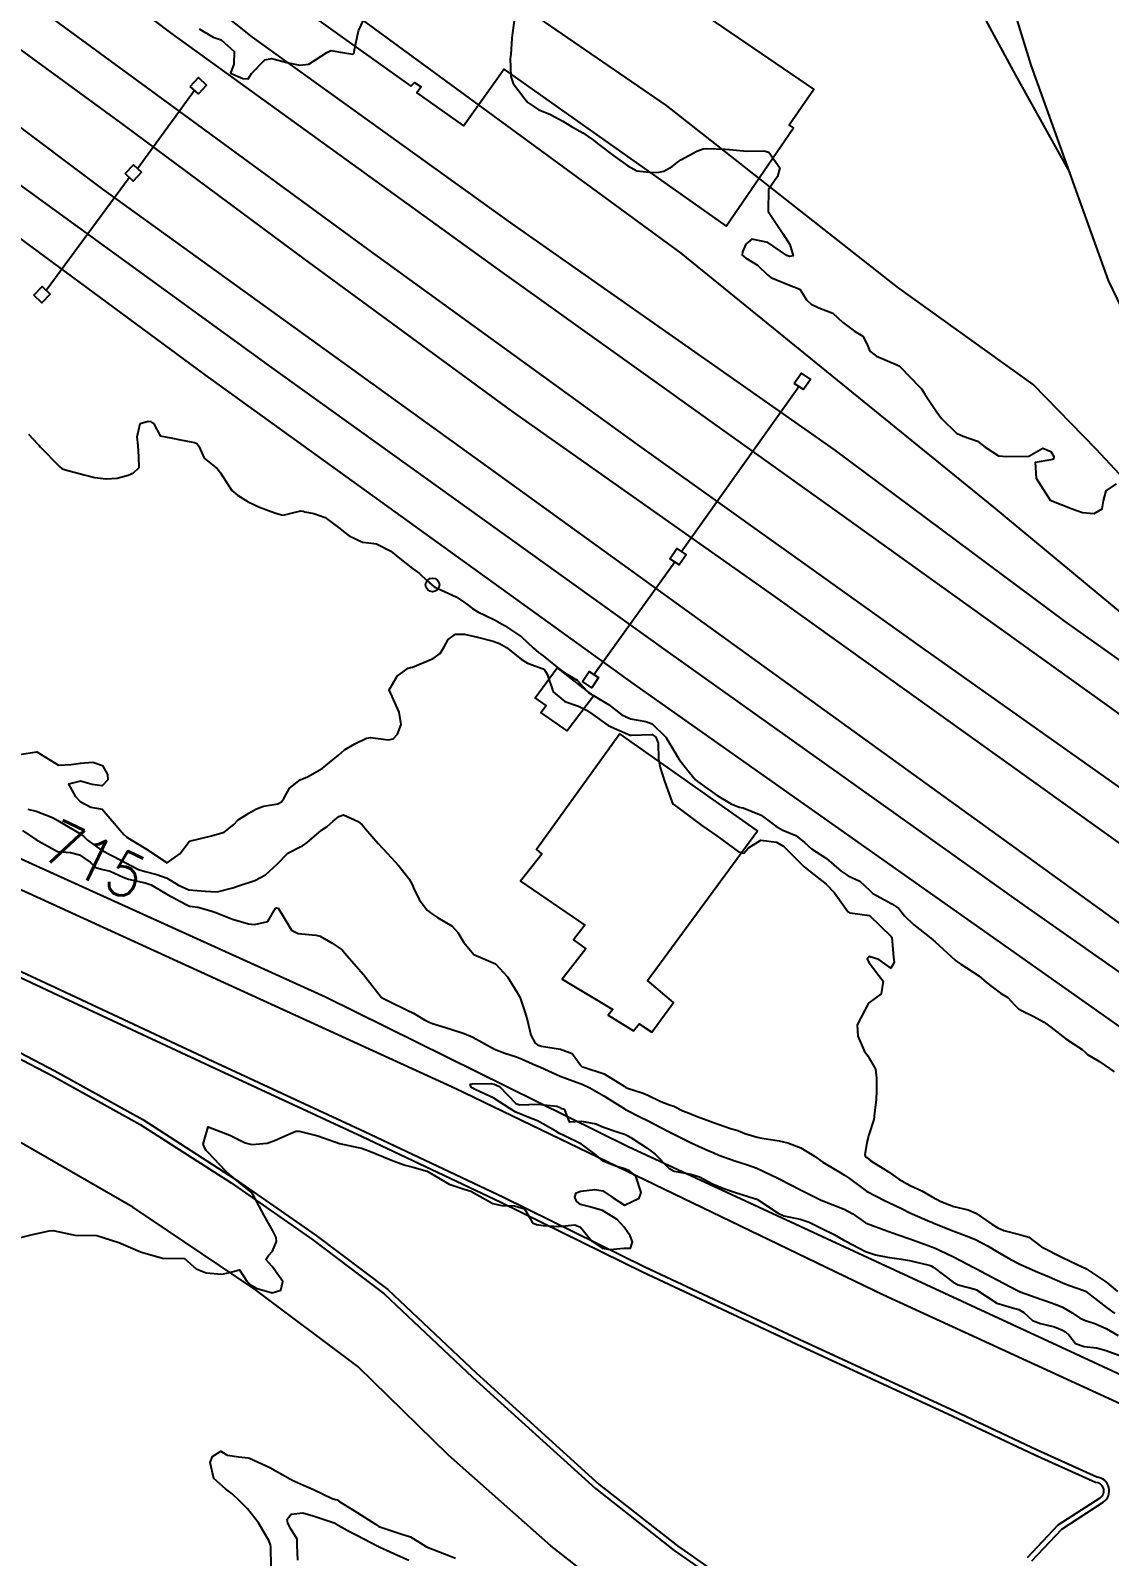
# Model space of a CAD drawing. Header units: metres. Extents: x 307586 to 320046, y 7427249 to 7434250.
# Drawn here: x 308696 to 308794.2, y 7432906.7 to 7433045.7 of the extents above; entities that cross this region are included whole.
import ezdxf
from ezdxf.enums import TextEntityAlignment as Align

# ---------------------------------------------------------------- set-up
doc = ezdxf.new("R2010")
doc.units = ezdxf.units.M
doc.header["$MEASUREMENT"] = 0
for name, color, linetype in [('Area Verde e Lazer', 45, 'Continuous'), ('Cotas', 45, 'Continuous'), ('Curvas de Nivel 1m', 11, 'Continuous'), ('Curvas de Nivel 5m', 15, 'Continuous'), ('Divisa', 42, 'FENCELINE2'), ('Edificações', 30, 'Continuous'), ('Estações', 252, 'Continuous'), ('Linha Férrea', 20, 'Continuous'), ('Portico', 45, 'Continuous'), ('Postes', 20, 'Continuous'), ('Vias Primárias', 230, 'Continuous')]:
    doc.layers.add(name, color=color, linetype=linetype)
doc.styles.add('Style-STANDARD', font='STANDARD.shx')
doc.linetypes.add('FENCELINE2', pattern='A,0.25,-0.1,[132,ltypeshp.shx,S=0.1,R=0,X=-0.1,Y=0],-0.1,1', length=1.45)

msp = doc.modelspace()

# ---------------------------------------------------------------- linework, layer by layer
at = {"layer": 'Area Verde e Lazer'}
msp.add_lwpolyline([(308786.79, 7432906.63), (308789.59, 7432909.6), (308793.39, 7432912.07, 0.751733), (308792.97, 7432913.46), (308787.46, 7432915.95), (308779.92, 7432919.49), (308766.24, 7432925.82), (308751.73, 7432932.62), (308738.84, 7432938.96), (308726.2, 7432944.93), (308712.39, 7432951.35), (308698.52, 7432957.83), (308684.01, 7432964.61), (308663.17, 7432974.19), (308642.76, 7432983.64), (308618.02, 7432995.02), (308595.06, 7433005.67), (308572.09, 7433016.47)], format="xyb", dxfattribs=at)
msp.add_lwpolyline([(308581.1, 7433005.99), (308598.79, 7432997.73), (308611.82, 7432991.66), (308628.36, 7432983.98), (308646.48, 7432975.47), (308662.35, 7432968.06), (308677.35, 7432961.09), (308686.06, 7432957.29), (308698.23, 7432950.95), (308706.23, 7432946.51), (308714.54, 7432941.16), (308722, 7432935.96), (308728.53, 7432931.04), (308736.59, 7432923.43), (308747.77, 7432913.28), (308754.9, 7432907.67), (308763.75, 7432901.5)], dxfattribs=at)
at = {"layer": 'Curvas de Nivel 1m', "flags": 128}
for points, elevation in [([(308711.36, 7433045.87), (308712.63, 7433045.13), (308713.35, 7433044.87), (308714.53, 7433043.83), (308714.5, 7433042.66), (308714.21, 7433041.83), (308715.32, 7433041.35), (308715.81, 7433041.32), (308716.12, 7433041.81), (308717.34, 7433043.06), (308717.96, 7433043.17), (308719.33, 7433042.81), (308720.53, 7433042.56), (308721.33, 7433042.67), (308722.99, 7433043.73), (308723.34, 7433043.92), (308724.42, 7433043.71), (308725.34, 7433043.56), (308725.46, 7433043.7), (308725.48, 7433043.83), (308725.88, 7433045.69), (308726.34, 7433046.72)], 711), ([(308740.06, 7433046.84), (308739.9, 7433045.52), (308739.84, 7433045.04), (308739.73, 7433043.53), (308739.69, 7433043.17), (308739.73, 7433041.53), (308739.95, 7433040.89), (308741, 7433039.51), (308741.29, 7433039.18), (308742.29, 7433038.5), (308743.28, 7433038.11), (308744.48, 7433037.47), (308745.27, 7433036.98), (308746.28, 7433036.42), (308747.25, 7433035.74), (308747.64, 7433035.43), (308749.23, 7433034.21), (308750.38, 7433033.4), (308751.22, 7433032.93), (308752.63, 7433032.78), (308753.22, 7433032.81), (308753.68, 7433032.9), (308754.43, 7433033.35), (308754.87, 7433033.7), (308755.23, 7433033.95), (308756.66, 7433034.74), (308757.24, 7433034.94), (308757.57, 7433034.98), (308759.24, 7433034.93), (308759.64, 7433034.89), (308761.24, 7433034.74), (308762.76, 7433034.77), (308763.24, 7433034.63), (308764.22, 7433033.23), (308764.02, 7433032.43), (308763.2, 7433031.24), (308763.17, 7433029.24), (308764.49, 7433027.23), (308765.14, 7433026.22), (308765.46, 7433025.21), (308765.12, 7433025.13), (308764.87, 7433025.22), (308763.14, 7433026.42), (308761.69, 7433026.72), (308761.14, 7433026.27), (308760.82, 7433025.58), (308760.81, 7433025.27), (308761.12, 7433025.03), (308762.2, 7433024.34), (308763.11, 7433023.48), (308763.42, 7433023.24), (308765.1, 7433022.53), (308766.04, 7433022.16), (308766.67, 7433021.2), (308767.08, 7433020.79), (308767.79, 7433020.47), (308769.07, 7433019.98), (308769.94, 7433019.16), (308771.04, 7433018.35), (308771.78, 7433017.88), (308772.18, 7433017.13), (308772.42, 7433016.52), (308773.02, 7433016.06), (308774.83, 7433015.29), (308775.01, 7433015.21), (308775.09, 7433015.18), (308775.19, 7433015.1), (308776.99, 7433013.24), (308777.12, 7433013.07), (308777.44, 7433012.6), (308778.48, 7433011.05), (308778.95, 7433010.39), (308780.32, 7433009.04), (308780.93, 7433008.77), (308782.23, 7433008.31), (308782.92, 7433007.78), (308784.15, 7433006.99), (308784.91, 7433006.91), (308786.91, 7433006.95), (308788.17, 7433007.69), (308788.92, 7433007.38), (308789.17, 7433006.93), (308789.15, 7433006.68), (308788.91, 7433006.62), (308787.49, 7433006.36), (308787.56, 7433004.94), (308788.86, 7433002.93), (308790.86, 7433002.15), (308791.78, 7433001.82), (308792.85, 7433001.74), (308793.59, 7433002.14), (308793.71, 7433002.87), (308793.96, 7433003.78), (308794.89, 7433004.43)], 711), ([(308695.81, 7433008.94), (308696.68, 7433008.03), (308696.79, 7433007.91), (308696.91, 7433007.78), (308698.63, 7433006.01), (308698.89, 7433005.81), (308699.2, 7433005.7), (308700.88, 7433005.26), (308701.83, 7433005.02), (308702.88, 7433004.88), (308703.89, 7433004.94), (308704.88, 7433005.22), (308705.39, 7433005.42), (308705.89, 7433005.93), (308705.87, 7433006.9), (308705.8, 7433007.93), (308705.71, 7433008.71), (308705.98, 7433009.92), (308706.7, 7433010.15), (308706.94, 7433010.1), (308707.23, 7433009.91), (308707.81, 7433008.79), (308708.92, 7433008.59), (308709.5, 7433008.47), (308710.92, 7433008.21), (308711.16, 7433008.11), (308711.33, 7433007.86), (308711.81, 7433006.77), (308712.89, 7433005.93), (308713.01, 7433005.84), (308713.29, 7433005.44), (308714.33, 7433003.83), (308714.86, 7433003.39), (308715.83, 7433002.78), (308716.85, 7433002.29), (308718.26, 7433001.78), (308718.84, 7433001.6), (308719.02, 7433001.59), (308719.74, 7433001.76), (308720.63, 7433001.97), (308720.84, 7433001.93), (308720.99, 7433001.89), (308721.81, 7433001.74), (308722.84, 7433001.36), (308724.18, 7433000.35), (308724.81, 7432999.84), (308725.01, 7432999.7), (308726.24, 7432999.11), (308726.81, 7432999.07), (308727.5, 7432998.97), (308728.8, 7432998.31), (308729.64, 7432997.64), (308730.78, 7432996.71), (308731.43, 7432996.27), (308732.08, 7432995.61), (308732.76, 7432995.05), (308733.77, 7432994.58), (308734.75, 7432994.14), (308735.62, 7432993.57), (308736.25, 7432993.07), (308736.74, 7432992.77), (308738.24, 7432992.03), (308738.73, 7432991.77), (308739.16, 7432991.53), (308740.71, 7432990.5), (308741.78, 7432989.49), (308742.26, 7432989.06), (308742.69, 7432988.77), (308744.3, 7432987.46), (308744.67, 7432987.19), (308745.78, 7432986.56), (308746.65, 7432985.57), (308746.8, 7432985.43), (308748.64, 7432984.32), (308749.85, 7432983.4), (308750.62, 7432983.01), (308752.04, 7432982.79), (308752.62, 7432982.58), (308753.84, 7432981.35), (308754.59, 7432980.15), (308755.08, 7432979.33), (308755.73, 7432978.48), (308756.55, 7432977.48), (308756.74, 7432977.31), (308758.54, 7432976.05), (308759.81, 7432975.28), (308760.53, 7432974.99), (308760.88, 7432974.91), (308762.52, 7432974.25), (308763.88, 7432973.23), (308764.5, 7432972.87), (308765.7, 7432972.4), (308766.49, 7432971.75), (308767.13, 7432971.18), (308768.47, 7432970.31), (308769.82, 7432969.16), (308770.45, 7432968.73), (308771.53, 7432968.22), (308772.44, 7432967.38), (308772.71, 7432967.12), (308774.42, 7432966.18), (308775.06, 7432965.74), (308775.59, 7432965.08), (308776.4, 7432964.3), (308777.99, 7432963.05), (308778.38, 7432962.71), (308780.2, 7432961.03), (308780.36, 7432960.91), (308780.7, 7432960.68), (308782.34, 7432959.6), (308783.05, 7432958.99), (308784.32, 7432958.02), (308784.98, 7432957.63), (308785.59, 7432956.96), (308785.96, 7432956.6), (308786.31, 7432956.42), (308787.29, 7432955.95), (308788.3, 7432955.4), (308788.92, 7432954.92), (308790.28, 7432953.87), (308791.77, 7432952.89), (308792.04, 7432952.66), (308792.26, 7432952.45), (308793.28, 7432951.85), (308794.25, 7432951.17), (308794.67, 7432950.86)], 712), ([(308694.57, 7432979.72), (308696.57, 7432980.03), (308698.56, 7432978.8), (308699.71, 7432978.85), (308700.56, 7432978.99), (308701.68, 7432979.09), (308702.56, 7432978.76), (308703, 7432977.96), (308703.04, 7432977.46), (308702.54, 7432976.91), (308701.62, 7432977.05), (308700.55, 7432977.33), (308699.47, 7432977.07), (308700.08, 7432975.99), (308700.53, 7432975.5), (308701.5, 7432974.99), (308702.52, 7432974.79), (308703.26, 7432973.95), (308704.49, 7432972.5), (308704.78, 7432972.23), (308705.26, 7432971.93), (308706.47, 7432971.22), (308708.45, 7432969.89), (308709.61, 7432970.73), (308710.48, 7432971.87), (308712.49, 7432972.37), (308713.63, 7432972.69), (308714.5, 7432973.39), (308714.91, 7432973.81), (308715.89, 7432974.43), (308716.52, 7432974.79), (308717.23, 7432975.07), (308718.53, 7432975.29), (308718.84, 7432975.45), (308719.06, 7432975.76), (308719.58, 7432976.72), (308720.55, 7432977.47), (308721.21, 7432977.74), (308722.56, 7432978.49), (308723.23, 7432979.05), (308724.03, 7432979.71), (308724.31, 7432979.97), (308724.58, 7432980.2), (308725.54, 7432980.74), (308726.6, 7432981.26), (308726.95, 7432981.31), (308728.59, 7432981.11), (308729.03, 7432981.21), (308729.41, 7432981.64), (308729.75, 7432982.5), (308729.57, 7432983.64), (308728.65, 7432985.65), (308729.38, 7432986.92), (308730.39, 7432987.63), (308730.61, 7432987.69), (308730.67, 7432987.71), (308730.78, 7432987.74), (308732.68, 7432988.53), (308733.3, 7432988.98), (308733.68, 7432989.59), (308734.03, 7432990.26), (308734.71, 7432990.73), (308735.53, 7432990.75), (308736.71, 7432990.46), (308738.14, 7432990.1), (308738.7, 7432989.9), (308739.35, 7432989.52), (308740.68, 7432988.46), (308741.26, 7432988.09), (308742.67, 7432987.57), (308742.81, 7432987.48), (308743.05, 7432987.09), (308743.6, 7432985.47), (308744.64, 7432984.6), (308745.89, 7432984.18), (308746.63, 7432983.82), (308747.19, 7432983.42), (308748.61, 7432982.4), (308750.38, 7432981.62), (308750.6, 7432981.53), (308750.73, 7432981.52), (308752.61, 7432981.59), (308752.95, 7432981.36), (308753.15, 7432980.8), (308753.19, 7432979.35), (308753.34, 7432978.58), (308753.74, 7432977.35), (308754.39, 7432975.48), (308754.46, 7432975.34), (308754.53, 7432975.25), (308754.93, 7432974.93), (308756.51, 7432973.75), (308757.13, 7432973.3), (308758.49, 7432972.35), (308759.97, 7432971.28), (308760.48, 7432970.92), (308760.94, 7432970.8), (308761.39, 7432971.26), (308762.49, 7432971.97), (308763.92, 7432971.79), (308764.49, 7432971.44), (308764.62, 7432971.35), (308764.77, 7432971.22), (308766.46, 7432969.55), (308766.91, 7432969.19), (308768.44, 7432967.96), (308769.21, 7432967.16), (308770.42, 7432965.46), (308770.63, 7432965.36), (308772.41, 7432965.12), (308774.38, 7432963.18), (308774.44, 7432963.1), (308774.57, 7432961.3), (308774.61, 7432961.1), (308774.64, 7432960.81), (308774.35, 7432960.32), (308773.24, 7432961.11), (308772.37, 7432961.37), (308772.17, 7432961.12), (308772.36, 7432960.78), (308773.64, 7432959.11), (308773.47, 7432957.96), (308772.31, 7432957.12), (308771.28, 7432955.14), (308771.32, 7432954.1), (308771.75, 7432953.13), (308771.92, 7432952.79), (308772.25, 7432952.32), (308772.95, 7432951.11), (308773.04, 7432950.3), (308773.03, 7432949.11), (308772.99, 7432948.33), (308772.86, 7432947.11), (308772.79, 7432946.51), (308772.35, 7432945.12), (308772.3, 7432944.99), (308772.16, 7432944.44), (308771.97, 7432943.3), (308772.04, 7432943.12), (308772.1, 7432943.08), (308772.14, 7432943.05), (308772.51, 7432942.75), (308774.13, 7432941.76), (308774.53, 7432941.49), (308775.06, 7432941.09), (308776.11, 7432940.52), (308777.16, 7432940.01), (308778.1, 7432939.49), (308778.89, 7432939.04), (308780.09, 7432938.6), (308781.38, 7432938.3), (308782.08, 7432938), (308783.54, 7432936.99), (308784.07, 7432936.66), (308784.64, 7432936.4), (308786.06, 7432936.05), (308786.9, 7432935.79), (308788.05, 7432934.93), (308790.04, 7432933.91), (308791.83, 7432933.08), (308792.02, 7432932.99), (308792.2, 7432932.88), (308794.01, 7432931.66), (308794.98, 7432930.85)], 713), ([(308695.76, 7432974.8), (308696.51, 7432974.61), (308697.99, 7432974.02), (308698.5, 7432973.75), (308699.09, 7432973.41), (308700.49, 7432972.58), (308700.83, 7432972.33), (308701.19, 7432971.98), (308702.47, 7432971.05), (308704.28, 7432970.12), (308704.45, 7432970.04), (308704.63, 7432969.94), (308705.84, 7432969.31), (308706.44, 7432969.12), (308707.5, 7432968.84), (308708.44, 7432968.51), (308709.49, 7432967.88), (308710.43, 7432967.44), (308711.89, 7432967.31), (308712.43, 7432967.28), (308713, 7432967.26), (308714.43, 7432967.63), (308714.94, 7432967.81), (308716.44, 7432968.31), (308717.41, 7432968.81), (308718.45, 7432969.77), (308719.44, 7432970.79), (308720.48, 7432971.32), (308720.78, 7432971.44), (308721.17, 7432971.74), (308722.49, 7432972.87), (308723, 7432973.22), (308723.57, 7432973.71), (308724.08, 7432974.13), (308724.51, 7432974.27), (308725.84, 7432973.68), (308726.2, 7432973.37), (308726.5, 7432973), (308727.67, 7432971.66), (308728.47, 7432970.8), (308729.53, 7432969.64), (308730.44, 7432968.49), (308730.75, 7432967.94), (308730.87, 7432967.62), (308731.38, 7432966.57), (308732.13, 7432965.6), (308732.41, 7432965.34), (308733.06, 7432964.93), (308734.39, 7432964.14), (308734.92, 7432963.57), (308735.47, 7432962.66), (308736.36, 7432961.55), (308738.35, 7432960.69), (308739.43, 7432959.52), (308740.32, 7432958.09), (308740.53, 7432957.73), (308740.63, 7432957.51), (308741.05, 7432956.25), (308741.24, 7432955.5), (308741.57, 7432954.2), (308741.95, 7432953.48), (308742.14, 7432953.36), (308742.26, 7432953.3), (308742.54, 7432953.2), (308744.26, 7432952.92), (308745.33, 7432952.52), (308746.1, 7432951.43), (308746.24, 7432951.33), (308746.38, 7432951.29), (308748.23, 7432950.68), (308750.05, 7432949.56), (308750.21, 7432949.44), (308750.36, 7432949.39), (308751.78, 7432948.93), (308752.21, 7432948.74), (308753.4, 7432948.15), (308754.2, 7432947.87), (308754.59, 7432947.73), (308755.39, 7432947.32), (308755.97, 7432947.09), (308756.19, 7432947), (308756.69, 7432946.8), (308758.18, 7432946.26), (308759.75, 7432945.7), (308760.18, 7432945.58), (308760.42, 7432945.51), (308761.04, 7432945.26), (308762.17, 7432944.9), (308762.59, 7432944.82), (308764.16, 7432944.59), (308764.97, 7432944.4), (308766.15, 7432943.94), (308767.38, 7432943.18), (308768.14, 7432942.63), (308769.41, 7432941.87), (308770.13, 7432941.46), (308770.31, 7432941.33), (308770.56, 7432941.14), (308772.11, 7432939.99), (308773.81, 7432939.1), (308774.09, 7432938.98), (308775.38, 7432938.37), (308776.08, 7432938.03), (308777.89, 7432937.24), (308778.07, 7432937.16), (308778.33, 7432937.05), (308780.07, 7432936.36), (308781.04, 7432935.99), (308782.06, 7432935.59), (308783.2, 7432934.99), (308784.05, 7432934.47), (308785.19, 7432933.81), (308786.03, 7432933.38), (308786.96, 7432932.95), (308787.71, 7432932.62), (308788.02, 7432932.48), (308788.75, 7432932.19), (308790.01, 7432931.64), (308790.53, 7432931.43), (308792, 7432930.91), (308792.07, 7432930.88), (308793.98, 7432929.39), (308794.74, 7432928.85)], 714), ([(308694.48, 7432935.62), (308696.05, 7432936.03), (308697.69, 7432936.38), (308698.06, 7432936.4), (308700.05, 7432935.99), (308702.05, 7432935.96), (308704.04, 7432935.32), (308705.1, 7432934.86), (308706.03, 7432934.47), (308708.02, 7432933.89), (308710.02, 7432933.87), (308711.07, 7432932.91), (308712.01, 7432932.54), (308713.41, 7432932.43), (308714.01, 7432932.56), (308715.04, 7432932.83), (308715.69, 7432931.79), (308716, 7432931.48), (308716.64, 7432931.13), (308717.99, 7432930.74), (308718.8, 7432930.96), (308718.98, 7432931.76), (308718.02, 7432933.14), (308717.44, 7432933.78), (308717.68, 7432934.12), (308718.03, 7432934.54), (308718.39, 7432935.42), (308718.38, 7432935.77), (308718.06, 7432936.38), (308717.27, 7432937.78), (308716.35, 7432939.53), (308716.19, 7432939.79), (308716.09, 7432939.91), (308715.5, 7432940.4), (308714.12, 7432941.51), (308713.8, 7432941.82), (308712.14, 7432943.55), (308712.01, 7432943.71), (308711.91, 7432943.84), (308711.72, 7432944.27), (308712.17, 7432945.84), (308714.16, 7432945.09), (308715.55, 7432944.4), (308716.15, 7432944.24), (308717.55, 7432944.38), (308718.15, 7432944.57), (308718.99, 7432944.93), (308720.17, 7432945.45), (308720.46, 7432945.46), (308722.16, 7432945.02), (308723.19, 7432944.67), (308724.15, 7432944.35), (308725.84, 7432943.98), (308726.15, 7432943.91), (308726.8, 7432943.66), (308728.14, 7432943.11), (308729.01, 7432942.77), (308730.13, 7432942.36), (308730.72, 7432942.21), (308732.13, 7432941.81), (308732.48, 7432941.6), (308734.11, 7432940.63), (308735.48, 7432940.19), (308736.1, 7432939.99), (308736.9, 7432939.54), (308738.09, 7432938.87), (308738.93, 7432938.68), (308740.08, 7432938.65), (308740.98, 7432938.39), (308741.49, 7432937.49), (308741.71, 7432937.12), (308742.07, 7432936.97), (308742.67, 7432936.87), (308744.07, 7432936.79), (308745.56, 7432936.93), (308746.07, 7432936.72), (308747.14, 7432935.42), (308748.04, 7432934.81), (308748.75, 7432934.69), (308750.04, 7432934.81), (308750.64, 7432934.79), (308750.82, 7432935.38), (308750.59, 7432935.92), (308750.07, 7432936.72), (308749.42, 7432937.4), (308748.08, 7432938.24), (308746.93, 7432938.58), (308746.09, 7432938.78), (308745.72, 7432939.07), (308745.55, 7432939.44), (308745.7, 7432939.84), (308746.1, 7432940), (308747.38, 7432940.14), (308748.1, 7432940.02), (308749.05, 7432939.4), (308750.09, 7432938.72), (308751.43, 7432939.37), (308751.59, 7432939.88), (308751.13, 7432941.37), (308750.58, 7432941.83), (308750.13, 7432942.02), (308749.26, 7432942.27), (308748.14, 7432942.73), (308747.33, 7432943.42), (308746.16, 7432944.29), (308744.51, 7432945.11), (308744.17, 7432945.25), (308743.83, 7432945.46), (308742.18, 7432946.39), (308741.39, 7432946.69), (308740.19, 7432947.18), (308739.66, 7432947.52), (308738.2, 7432948.47), (308736.5, 7432949.26), (308736.21, 7432949.41), (308736.14, 7432949.47), (308736.08, 7432949.55), (308736.02, 7432949.75), (308736.22, 7432949.77), (308737.94, 7432949.81), (308738.22, 7432949.75), (308738.72, 7432949.52), (308740.2, 7432947.99), (308740.55, 7432947.86), (308742.2, 7432947.91), (308743.93, 7432947.73), (308744.19, 7432947.61), (308744.3, 7432947.56), (308744.58, 7432947.45), (308745.06, 7432946.32), (308746.18, 7432946.37), (308747.47, 7432946.13), (308748.18, 7432945.83), (308749.42, 7432945.4), (308750.17, 7432945.17), (308750.66, 7432944.89), (308752.15, 7432943.9), (308752.89, 7432943.35), (308754.13, 7432942.08), (308754.61, 7432941.81), (308756.13, 7432941.54), (308756.93, 7432941.3), (308758.11, 7432940.67), (308759.14, 7432940.25), (308760.1, 7432939.89), (308762.02, 7432939.31), (308762.09, 7432939.29), (308762.2, 7432939.24), (308764.08, 7432937.98), (308764.61, 7432937.75), (308766.08, 7432937.43), (308766.9, 7432937.18), (308768.07, 7432936.58), (308769.18, 7432936.04), (308770.06, 7432935.54), (308770.31, 7432935.4), (308770.81, 7432935.14), (308772.04, 7432934.5), (308772.95, 7432934.2), (308774.04, 7432933.97), (308775.31, 7432933.8), (308776.03, 7432933.67), (308777.83, 7432933.24), (308778.02, 7432933.18), (308778.26, 7432933.05), (308780.01, 7432931.7), (308780.46, 7432931.47), (308782, 7432931.07), (308782.14, 7432931), (308783.99, 7432929.79), (308785.63, 7432929.32), (308785.98, 7432929.22), (308786.44, 7432928.95), (308787.24, 7432928.22), (308787.96, 7432927.93), (308789.23, 7432927.64), (308789.96, 7432927.33), (308790.23, 7432927.18), (308790.56, 7432926.9), (308791.16, 7432926.11), (308791.94, 7432925.85), (308793.08, 7432925.73), (308793.94, 7432925.49), (308795.69, 7432924.84)], 716), ([(308717.9, 7432905.77), (308717.88, 7432907.6), (308717.85, 7432907.77), (308717.72, 7432908.11), (308716.75, 7432909.78), (308715.75, 7432911.04), (308714.99, 7432911.8), (308714.37, 7432912.41), (308713.77, 7432912.88), (308712.69, 7432913.83), (308712.35, 7432915.29), (308712.58, 7432915.83), (308713.33, 7432916.31), (308713.81, 7432915.99), (308713.93, 7432915.94), (308714.97, 7432915.8), (308715.81, 7432915.71), (308715.93, 7432915.67), (308717.8, 7432914.82), (308719.67, 7432913.75), (308719.78, 7432913.69), (308721.13, 7432913.09), (308721.77, 7432912.81), (308723.46, 7432912.01), (308723.77, 7432911.91), (308723.93, 7432911.86), (308724.18, 7432911.69), (308725.75, 7432910.73), (308727.41, 7432909.65), (308727.73, 7432909.46), (308728.07, 7432909.31), (308729.72, 7432908.79), (308730.6, 7432908.5), (308731.71, 7432907.8), (308732.06, 7432907.6), (308733.71, 7432906.97), (308734.69, 7432906.55)], 717), ([(308720.33, 7432906.37), (308720.29, 7432907.74), (308720.27, 7432908.29), (308719.73, 7432909.16), (308719.44, 7432909.75), (308719.37, 7432910.12), (308719.75, 7432910.58), (308720.8, 7432910.68), (308721.74, 7432910.42), (308723.66, 7432909.77), (308723.73, 7432909.74), (308723.81, 7432909.7), (308725.05, 7432909), (308725.72, 7432908.66), (308727.62, 7432907.65), (308727.71, 7432907.6), (308727.8, 7432907.56), (308729.7, 7432906.72), (308730.45, 7432906.37)], 718)]:
    msp.add_lwpolyline(points, dxfattribs=dict(at, elevation=elevation))
at = {"layer": 'Curvas de Nivel 5m', "elevation": 715, "flags": 128}
msp.add_lwpolyline([(308695.28, 7432972.84), (308696.48, 7432972.03), (308698.47, 7432970.95), (308699.63, 7432970.84), (308700.46, 7432970.63), (308701.44, 7432969.98), (308701.95, 7432969.47), (308702.45, 7432969.32), (308703.26, 7432969.14), (308704.44, 7432968.59), (308704.92, 7432968.41), (308706.43, 7432968.09), (308706.98, 7432967.9), (308708.42, 7432967.06), (308710.18, 7432966.11), (308710.41, 7432965.99), (308710.5, 7432965.96), (308711.25, 7432965.86), (308712.41, 7432965.53), (308712.87, 7432965.37), (308714.4, 7432964.78), (308715.84, 7432964.35), (308716.39, 7432964.28), (308717.61, 7432964.56), (308718.32, 7432965.77), (308718.37, 7432965.82), (308718.41, 7432965.82), (308718.56, 7432965.77), (308718.87, 7432965.3), (308719.78, 7432963.76), (308720.38, 7432963.46), (308721.97, 7432963.31), (308722.38, 7432963.22), (308723.48, 7432962.6), (308724.37, 7432961.98), (308724.5, 7432961.83), (308724.6, 7432961.7), (308726.33, 7432959.73), (308726.38, 7432959.67), (308726.54, 7432959.45), (308727.97, 7432957.65), (308728.31, 7432957.45), (308728.69, 7432957.27), (308730.3, 7432956.47), (308730.88, 7432956.2), (308731.88, 7432955.61), (308732.29, 7432955.39), (308732.6, 7432955.28), (308734.28, 7432954.76), (308735.48, 7432954.35), (308736.27, 7432954.02), (308737.15, 7432953.54), (308738.26, 7432952.94), (308739.2, 7432952.57), (308740.25, 7432952.22), (308740.76, 7432952.01), (308741.99, 7432951.48), (308742.24, 7432951.37), (308742.44, 7432951.28), (308744.23, 7432950.46), (308745.72, 7432949.93), (308746.22, 7432949.75), (308746.92, 7432949.42), (308748.21, 7432948.69), (308750.14, 7432947.45), (308750.19, 7432947.41), (308750.25, 7432947.39), (308751.55, 7432946.74), (308752.18, 7432946.42), (308754.09, 7432945.42), (308754.17, 7432945.39), (308754.21, 7432945.37), (308754.28, 7432945.34), (308756.16, 7432944.41), (308757.77, 7432943.67), (308758.15, 7432943.51), (308758.69, 7432943.28), (308760.14, 7432942.75), (308761.28, 7432942.4), (308762.13, 7432942.09), (308764, 7432941.22), (308764.12, 7432941.16), (308764.24, 7432941.1), (308766.11, 7432940.11), (308767.99, 7432939.17), (308768.09, 7432939.13), (308768.16, 7432939.1), (308770.08, 7432938.34), (308770.88, 7432937.94), (308772.03, 7432937.12), (308772.06, 7432937.1), (308772.07, 7432937.1), (308772.1, 7432937.09), (308774.07, 7432936.35), (308775, 7432936.02), (308776.06, 7432935.65), (308777.74, 7432935.05), (308778.05, 7432934.93), (308778.25, 7432934.85), (308780.04, 7432934.01), (308781.97, 7432933), (308782.01, 7432932.99), (308782.07, 7432932.96), (308784.01, 7432931.91), (308785.82, 7432930.96), (308786, 7432930.88), (308786.13, 7432930.83), (308787.99, 7432930.16), (308789.14, 7432929.76), (308789.98, 7432929.43), (308790.85, 7432928.9), (308791.52, 7432928.44), (308791.97, 7432928.23), (308792.91, 7432927.93), (308793.96, 7432927.48), (308795.03, 7432926.85)], dxfattribs=at)
at = {"layer": 'Divisa'}
msp.add_lwpolyline([(309135.72, 7432709.42), (309098.99, 7432735.04), (309071.82, 7432753.62), (309042.69, 7432774.32), (309015.03, 7432793.78), (308995.57, 7432808.82), (308965.43, 7432831.23), (308942.79, 7432848.22), (308922.56, 7432862.26), (308919.08, 7432864.45), (308901.46, 7432873.16), (308879.22, 7432884.6), (308862.65, 7432891.96), (308833.75, 7432905.31), (308792.76, 7432924.42), (308750.43, 7432944.02), (308722.86, 7432957.66), (308674.3, 7432979.67), (308639.32, 7432995.97), (308599, 7433014.64), (308596.94, 7433015.74), (308595.23, 7433017.93), (308594.42, 7433020.71), (308592.27, 7433040.73)], dxfattribs=at)
at = {"layer": 'Edificações'}
for points in [[(308747.26, 7432985.09), (308744.87, 7432981.92), (308742.48, 7432983.6), (308742.94, 7432984.25), (308741.94, 7432984.95), (308743.97, 7432987.66)], [(308749.65, 7432981.67), (308742.06, 7432971.11), (308742.57, 7432970.7), (308740.63, 7432968.24), (308746.47, 7432964.22), (308745.45, 7432962.89), (308746.58, 7432962.07), (308744.42, 7432959.3), (308749.03, 7432956.54), (308748.59, 7432956.03), (308750.9, 7432954.61), (308751.41, 7432955.25), (308752.57, 7432954.48), (308754.56, 7432957.18), (308752.18, 7432959.17), (308762.21, 7432972.82)]]:
    msp.add_lwpolyline(points, close=True, dxfattribs=at)
at = {"layer": 'Estações'}
msp.add_lwpolyline([(308717.53, 7433075.21), (308715.24, 7433072.05), (308714.93, 7433072.27), (308708.42, 7433063.48), (308708.64, 7433063.32), (308705.28, 7433058.79), (308730.64, 7433040.65), (308730.96, 7433041), (308731.56, 7433040.61), (308731.19, 7433040.04), (308735.42, 7433037.05), (308738.46, 7433041.29), (308739.11, 7433042.21), (308759.36, 7433027.89), (308765.48, 7433036.85), (308765.08, 7433037.12), (308767.32, 7433040.39), (308753.6, 7433049.77), (308741.5, 7433058.32), (308727.1, 7433068.4)], close=True, dxfattribs=at)
at = {"layer": 'Linha Férrea'}
for points in [[(308819.72, 7432979.16), (308814.39, 7432986.47), (308807.84, 7432995.75), (308802.29, 7433006.06), (308794.16, 7433022.96), (308787.12, 7433042.56), (308784.19, 7433052.04), (308778.37, 7433074.41), (308770.21, 7433099.43), (308764.18, 7433113.43), (308755.21, 7433130.46), (308738.61, 7433156.44), (308720.68, 7433184.55), (308705.04, 7433209.21), (308693.89, 7433226.66), (308680.44, 7433245.97), (308663.53, 7433272.82), (308646.29, 7433299.98), (308634.12, 7433319.25), (308621.79, 7433339.37), (308604.66, 7433364.72), (308591.63, 7433385.64), (308577.54, 7433406.04)], [(308581.25, 7433362.55), (308592.77, 7433344.61), (308602.52, 7433329.38), (308614.55, 7433311.68), (308625.82, 7433293.79), (308637.03, 7433276.08), (308650.27, 7433255.21), (308660.97, 7433238.65), (308677.01, 7433213.44), (308693.25, 7433187.85), (308702.86, 7433173.21), (308715.98, 7433154.43), (308731.13, 7433130.99), (308744.82, 7433109.73), (308758, 7433089.04), (308772.46, 7433066.76), (308779.27, 7433054.97), (308782.96, 7433046.69), (308785.7, 7433041.67), (308790.64, 7433032.76)], [(308580.54, 7433228.38), (308597.13, 7433203.6), (308613.17, 7433177.98), (308625.39, 7433158.76), (308635.94, 7433141.66), (308649.61, 7433121.33), (308667.48, 7433094.54), (308678.68, 7433080.31), (308686.3, 7433071.81), (308691.72, 7433066.38), (308701.76, 7433056.64), (308716.18, 7433045.13), (308739.72, 7433028.21), (308769.14, 7433007.57), (308790.19, 7432991.89), (308812.75, 7432975.87), (308832.86, 7432961.68), (308854.59, 7432946.27), (308883.61, 7432924.82), (308892.34, 7432917.33), (308902.72, 7432907.09)], [(308493.57, 7433216.11), (308507.48, 7433195.51), (308522.11, 7433176.83), (308535, 7433162.76), (308554.92, 7433144.04), (308593.3, 7433110.38), (308614.27, 7433091.91), (308643.66, 7433066.49), (308677.66, 7433039.6), (308711.86, 7433014.37), (308750.93, 7432986.17), (308808.81, 7432945.34), (308831.71, 7432932.53), (308852.6, 7432920.82), (308870.65, 7432910.83)], [(308516.95, 7433189.72), (308529.1, 7433175.41), (308552.35, 7433153.15), (308578.36, 7433129.42), (308604.88, 7433105.6), (308627.85, 7433085.41), (308666.08, 7433053.8), (308693.59, 7433032.69), (308717.97, 7433014.99), (308753.65, 7432989.4), (308786.49, 7432966.02), (308815.79, 7432945.46), (308839.34, 7432928.25)], [(308573.08, 7433155.02), (308595.96, 7433132.69), (308617.99, 7433112.31), (308638.72, 7433094.19), (308668.7, 7433069.33), (308698.62, 7433046.36), (308726.7, 7433025.81), (308751.24, 7433008.01), (308777.21, 7432989.46), (308806.14, 7432968.98), (308835, 7432948.21), (308861.61, 7432929.31), (308881.64, 7432914.9), (308901.61, 7432900.74)], [(308586.52, 7433148.87), (308622.32, 7433115.83), (308639.94, 7433100.17), (308668.68, 7433076.11), (308682.34, 7433065.47), (308708.76, 7433045.52), (308738.7, 7433023.85), (308770.94, 7433000.83), (308802.82, 7432977.94), (308829.16, 7432959.16), (308862.2, 7432935.84), (308887.82, 7432917.71), (308910.56, 7432901.51), (308930.65, 7432887.18), (308961.31, 7432865.16), (308995.57, 7432840.61), (309030.19, 7432815.49), (309070.5, 7432786.55), (309100.29, 7432765.61), (309116.92, 7432752.79)], [(308580.14, 7433142.44), (308597.13, 7433126.09), (308613.4, 7433111.12), (308629.84, 7433096.57), (308644.34, 7433084.09), (308660.01, 7433071.18), (308673.51, 7433060.51), (308687.25, 7433049.71), (308704.41, 7433037.18), (308720.89, 7433024.92), (308739.78, 7433011.07), (308763.84, 7432994.11), (308828.97, 7432947.45), (308846.35, 7432935.14), (308862.3, 7432923.73), (308880, 7432911.15), (308897.69, 7432898.44)], [(309086.23, 7432763.82), (309070.02, 7432772.8), (309047.32, 7432786.38), (309025.9, 7432800.4), (309003.33, 7432816.3), (308981.55, 7432832.51), (308955.97, 7432849.83), (308907.47, 7432884.62), (308877.87, 7432905.7), (308854.25, 7432922.49), (308826.03, 7432942.63), (308796.13, 7432963.72), (308761.71, 7432988.57), (308737.54, 7433006.04), (308702.58, 7433031.26), (308666.12, 7433058.67), (308639.54, 7433080.53), (308616.34, 7433100.86), (308586.52, 7433127.37)], [(308846.07, 7432952.31), (308834.58, 7432963.5), (308822.37, 7432976.34), (308801.91, 7432998.08), (308793.05, 7433007.58), (308787.3, 7433013.47), (308774.94, 7433022.36), (308753.91, 7433038.89), (308702.79, 7433074.01), (308670.3, 7433097.97), (308649.21, 7433121.92)], [(308670.3, 7433097.97), (308681.41, 7433085.79), (308695.34, 7433070.87), (308700.73, 7433065.49), (308706.79, 7433060.93), (308755.23, 7433025.44), (308783.69, 7433002.3), (308800.39, 7432988.45), (308810.71, 7432979.39), (308819.09, 7432971.4)]]:
    msp.add_lwpolyline(points, dxfattribs=at)
at = {"layer": 'Portico'}
for points in [[(308710.54, 7433040.64), (308711.3, 7433041.45), (308712.04, 7433040.75), (308711.29, 7433039.95)], [(308704.62, 7433032.7), (308705.37, 7433033.5), (308706.11, 7433032.81), (308705.36, 7433032)], [(308696.29, 7433021.61), (308697.05, 7433022.42), (308697.79, 7433021.72), (308697.04, 7433020.92)], [(308765.55, 7433013.58), (308766.16, 7433014.5), (308767.01, 7433013.93), (308766.39, 7433013.01)], [(308754.23, 7432997.61), (308754.84, 7432998.53), (308755.69, 7432997.96), (308755.07, 7432997.05)], [(308746.26, 7432986.43), (308746.88, 7432987.34), (308747.72, 7432986.78), (308747.11, 7432985.86)]]:
    msp.add_lwpolyline(points, close=True, dxfattribs=at)
for points in [[(308705.74, 7433033.16), (308710.92, 7433040.29)], [(308697.42, 7433022.07), (308704.99, 7433032.35)], [(308755.26, 7432998.25), (308765.97, 7433013.3)], [(308747.3, 7432987.06), (308754.67, 7432997.31)]]:
    msp.add_lwpolyline(points, dxfattribs=at)
at = {"layer": 'Postes'}
msp.add_circle((308732.61, 7432995.22), 0.629, dxfattribs=at)
at = {"layer": 'Vias Primárias'}
for points in [[(308589.73, 7433039.72), (308591.41, 7433024.57), (308591.7, 7433020.97, 0.112922), (308593.13, 7433016.48, 0.135175), (308596.86, 7433012.86, 0.033505), (308602.51, 7433010.23), (308618.44, 7433002.8), (308632.54, 7432996.42), (308643.19, 7432991.39), (308654.9, 7432986.09), (308666.68, 7432980.6), (308680.16, 7432974.32), (308734.68, 7432949.37), (308773.62, 7432930.59), (308810.23, 7432913.75), (308833.99, 7432902.45)], [(308787.18, 7432906.32), (308789.92, 7432909.21), (308793.66, 7432911.65, 0.713466), (308793.09, 7432913.95), (308787.67, 7432916.41), (308780.13, 7432919.94), (308766.45, 7432926.28), (308751.94, 7432933.07), (308739.06, 7432939.41), (308726.41, 7432945.39), (308712.61, 7432951.81), (308698.73, 7432958.29), (308684.22, 7432965.06), (308663.38, 7432974.64), (308642.97, 7432984.09), (308618.23, 7432995.48), (308595.27, 7433006.12), (308572.32, 7433016.91)]]:
    msp.add_lwpolyline(points, format="xyb", dxfattribs=at)
for points in [[(308580.89, 7433005.54), (308598.58, 7432997.28), (308611.61, 7432991.21), (308628.15, 7432983.53), (308646.27, 7432975.02), (308662.14, 7432967.61), (308677.15, 7432960.63), (308685.84, 7432956.84), (308697.99, 7432950.51), (308705.98, 7432946.08), (308714.26, 7432940.74), (308721.71, 7432935.56), (308728.2, 7432930.65), (308736.25, 7432923.06), (308747.45, 7432912.9), (308754.6, 7432907.26), (308763.48, 7432901.08)], [(308753.43, 7432899.83), (308743.37, 7432907.67), (308734.07, 7432915.94), (308725.8, 7432924.01), (308716.36, 7432931.11), (308705.31, 7432938.53), (308693.51, 7432945.34), (308675.52, 7432953.96), (308658.26, 7432961.95), (308641, 7432969.91), (308622.06, 7432978.74), (308589.81, 7432993.76)]]:
    msp.add_lwpolyline(points, dxfattribs=at)

# ---------------------------------------------------------------- texts
at = {"layer": 'Cotas', "style": 'Style-STANDARD'}
msp.add_text('715', height=4, rotation=334.3717, dxfattribs=at).set_placement((308701.88, 7432970.17, 715), align=Align.MIDDLE_CENTER)

doc.saveas('drawing.dxf')
